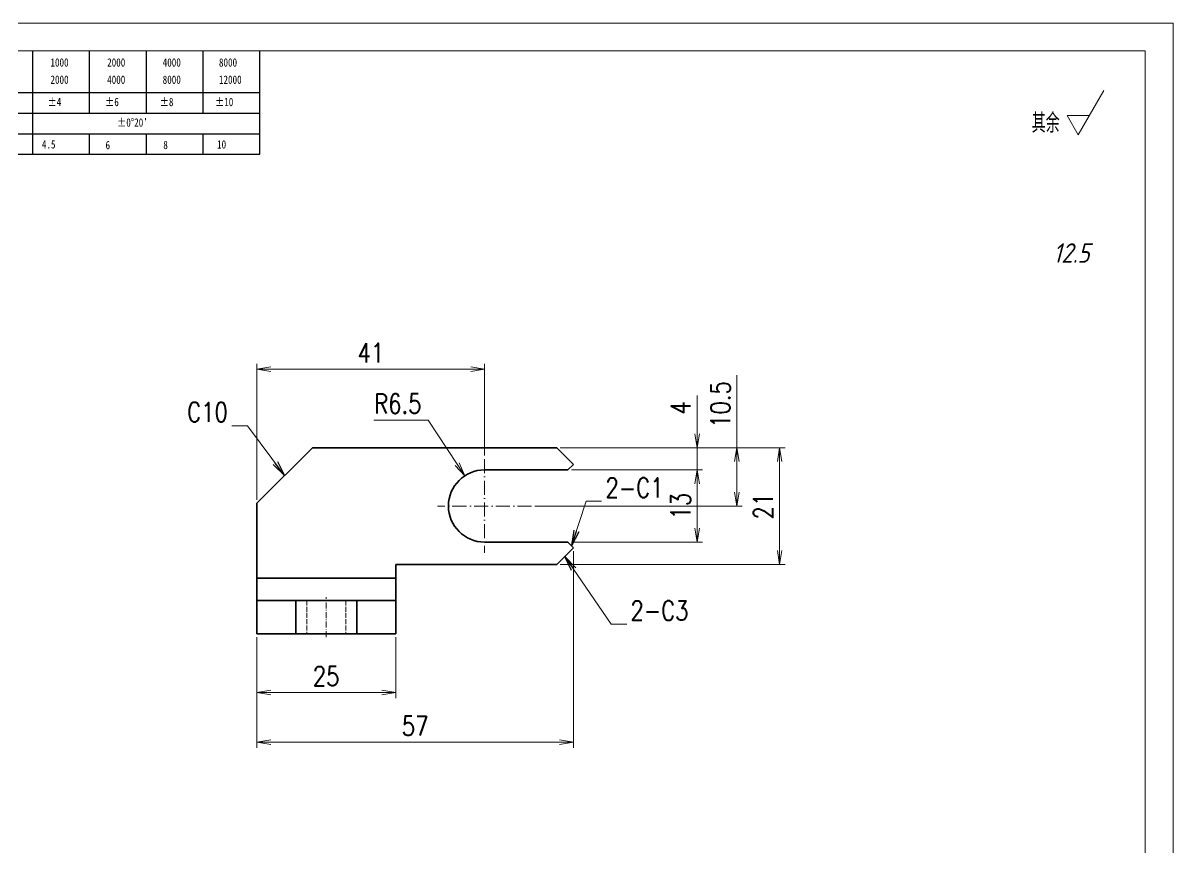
# Model space of a CAD drawing. Header units: millimetres. Extents: x -50143 to 104182, y -50696 to 54072.
# Drawn here: x -49510.9 to -49303.8, y 48829.6 to 48978.1 of the extents above; entities that cross this region are included whole.
import ezdxf
from ezdxf.enums import TextEntityAlignment as Align

# ---------------------------------------------------------------- set-up
doc = ezdxf.new("R2010")
doc.units = ezdxf.units.MM
doc.header["$LTSCALE"] = 0.5
for name, pattern in [('AM_ISO02W050x2', [3.75, 3, -0.75]), ('AM_ISO08W050x2', [9, 6, -0.75, 1.5, -0.75]), ('DASHDOT', [18.5, 12, -3, 0.5, -3]), ('DASHED', [15, 12, -3]), ('DOT2', [0.125, 0, -0.125])]:
    doc.linetypes.add(name, pattern=pattern)
for name, color, linetype, lineweight in [('DIM', 3, 'Continuous', 13), ('中心线', 2, 'AM_ISO08W050x2', 18), ('图框', 7, 'Continuous', 18), ('标注线', 3, 'Continuous', 18), ('粗实线', 7, 'Continuous', 35), ('虚线', 1, 'AM_ISO02W050x2', 18)]:
    doc.layers.add(name, color=color, linetype=linetype, lineweight=lineweight)
doc.layers.add('图\\M+19E79\\M+195B6\\M+18E9A', color=7, linetype='Continuous')
doc.layers.add('打印', color=7, linetype='Continuous', lineweight=15, plot=False)
doc.layers.add('打印-禁用', color=7, linetype='Continuous', lineweight=15, plot=False)
doc.styles.add('DIM', font='romans.shx', dxfattribs={"width": 0.8, "bigfont": 'bigfont.shx'})
doc.styles.add('国标', font='simfang.ttf', dxfattribs={"width": 0.8})
doc.styles.add('机械长仿宋', font='gbenor.shx', dxfattribs={"height": 1, "bigfont": 'gbcbig.shx'})
doc.dimstyles.new('DEH 1-1', dxfattribs={"dimtxt": 3.5, "dimasz": 2.5, "dimexe": 1, "dimexo": 0.625, "dimgap": 1.2, "dimtad": 1, "dimtoh": 1, "dimdsep": 46, "dimtxsty": 'DIM', "dimblk": 'OPEN', "dimcen": 0, "dimclrd": 8, "dimclre": 8, "dimclrt": 2, "dimazin": 2, "dimtfac": 0.5, "dimtmove": 0, "dimatfit": 3, "dimldrblk": 'OPEN', "dimfxl": 0, "dimtolj": 2, "dimlwd": 18, "dimlwe": 18, "dimarcsym": 0})
doc.dimstyles.new('DEH 1-1$0', dxfattribs={"dimtxt": 3.5, "dimasz": 2.5, "dimexe": 1, "dimexo": 0.625, "dimgap": 1.2, "dimtad": 1, "dimzin": 9, "dimdsep": 46, "dimtxsty": 'DIM', "dimblk": 'OPEN', "dimcen": 0, "dimclrd": 8, "dimclre": 8, "dimclrt": 2, "dimazin": 2, "dimtfac": 0.5, "dimtmove": 0, "dimatfit": 3, "dimldrblk": 'OPEN', "dimfxl": 0, "dimtolj": 2, "dimlwd": 18, "dimlwe": 18, "dimarcsym": 0})
doc.dimstyles.new('DEH 1-1$4', dxfattribs={"dimtxt": 3.5, "dimasz": 2.5, "dimexe": 1, "dimexo": 0.625, "dimgap": 1.2, "dimtad": 1, "dimtoh": 1, "dimdsep": 46, "dimtxsty": 'DIM', "dimblk": 'OPEN', "dimcen": 0, "dimclrd": 8, "dimclre": 8, "dimclrt": 2, "dimazin": 2, "dimtfac": 0.5, "dimtofl": 0, "dimtmove": 0, "dimatfit": 3, "dimldrblk": 'OPEN', "dimfxl": 0, "dimtolj": 2, "dimlwd": 18, "dimlwe": 18, "dimarcsym": 0})

# ---------------------------------------------------------------- blocks, each defined once
blk = doc.blocks.new('GZDEH零件A3图框V01版')
at = {"layer": '图\\M+19E79\\M+195B6\\M+18E9A', "color": 9}
for p, q in [((3072.2, -1561.98), (3072.2, -1554.46)), ((3082.42, -1561.98), (3082.42, -1554.46)), ((3092.64, -1561.98), (3092.64, -1554.46)), ((3102.86, -1561.98), (3102.86, -1554.46)), ((3113.09, -1573.08), (3113.09, -1554.46)), ((2996.09, -1561.98), (3113.09, -1561.98)), ((3072.2, -1573.08), (3072.2, -1561.98)), ((3082.42, -1565.68), (3082.42, -1561.98)), ((3092.64, -1565.68), (3092.64, -1561.98)), ((3102.86, -1565.68), (3102.86, -1561.98)), ((2996.09, -1565.68), (3113.09, -1565.68)), ((2996.09, -1569.38), (3113.09, -1569.38)), ((3082.42, -1573.08), (3082.42, -1569.48)), ((3092.64, -1573.08), (3092.64, -1569.38)), ((3102.86, -1573.08), (3102.86, -1569.38)), ((2990.09, -1573.08), (3113.09, -1573.08))]:
    blk.add_line(p, q, dxfattribs=at)
at = {"layer": '图框', "linetype": 'Continuous'}
for p, q in [((3272.49, -1554.46), (2882.49, -1554.46)), ((3272.49, -1832.96), (3272.49, -1554.46))]:
    blk.add_line(p, q, dxfattribs=at)
at = {"layer": '打印-禁用', "linetype": 'Continuous'}
for p, q in [((3277.49, -1549.46), (2857.49, -1549.46)), ((3277.49, -1846.46), (3277.49, -1549.46))]:
    blk.add_line(p, q, dxfattribs=at)
at = {"layer": '图\\M+19E79\\M+195B6\\M+18E9A', "color": 9, "style": '国标', "width": 0.8}
for s, p in [('1000', (3075.36, -1557.31)), ('2000', (3085.57, -1557.31)), ('4000', (3095.57, -1557.31)), ('8000', (3105.7, -1557.31)), ('2000', (3075.36, -1560.41)), ('4000', (3085.57, -1560.41)), ('8000', (3095.57, -1560.41)), ('12000', (3105.7, -1560.41)), ('±4', (3074.85, -1564.42)), ('±6', (3085.22, -1564.42)), ('±8', (3095.06, -1564.42)), ('±10', (3105.02, -1564.42)), ("±0%%D20'", (3087.38, -1568.12)), ('4.5', (3073.82, -1572.05)), ('6', (3085.28, -1572.19)), ('8', (3095.68, -1572.15)), ('10', (3105.36, -1572.06))]:
    blk.add_text(s, height=1.5, dxfattribs=at).set_placement(p)
blk = doc.blocks.new('DEH A3')
at = {"layer": '图框'}
blk.add_blockref('GZDEH零件A3图框V01版', (-2857.49, 1846.46), dxfattribs=at)
blk = doc.blocks.new('FINISHER_TR')
at = {"layer": '标注线'}
for p, q in [((0, 0), (4.62, 8)), ((-2.02, 3.5), (0, 0)), ((2.02, 3.5), (-2.02, 3.5))]:
    blk.add_line(p, q, dxfattribs=at)
at = {"layer": '标注线', "color": 2, "style": '机械长仿宋', "oblique": 15}
blk.add_attdef('0.0', text='', height=3.5, dxfattribs=at).set_placement((2.03, -24.04), align=Align.BOTTOM_RIGHT)
blk = doc.blocks.new('其余12.5')
at = {"layer": '标注线'}
blk.add_blockref('FINISHER_TR', (0, 0), dxfattribs=at).add_auto_attribs({'0.0': '12.5'})
at = {"layer": '标注线', "color": 7, "linetype": 'DOT2', "style": '机械长仿宋'}
blk.add_text('其余', height=3.5, dxfattribs=at).set_placement((-8.38, 0.4))
blk = doc.blocks.new('_Open')
at = {"color": 0, "linetype": 'ByBlock', "lineweight": -2}
for p, q in [((-1, 0.167), (0, 0)), ((-1, -0.167), (0, 0)), ((0, 0), (-1, 0))]:
    blk.add_line(p, q, dxfattribs=at)
blk = doc.blocks.new('*D24')
at = {"layer": 'Defpoints', "color": 0, "transparency": 16777216}
for p in [(-49411.74, 48883.66), (-49468.74, 48868.16), (-49411.74, 48848.63)]:
    blk.add_point(p, dxfattribs=at)
at = {"layer": '标注线', "color": 8, "lineweight": 18, "transparency": 16777216}
for p, q in [((-49411.74, 48883.04), (-49411.74, 48847.63)), ((-49468.74, 48867.54), (-49468.74, 48847.63)), ((-49466.24, 48848.63), (-49414.24, 48848.63))]:
    blk.add_line(p, q, dxfattribs=at)
at = {"layer": '标注线', "color": 8, "lineweight": 18, "transparency": 16777216, "xscale": 2.5, "yscale": 2.5, "zscale": 2.5, "rotation": 180}
blk.add_blockref('_Open', (-49468.74, 48848.63), dxfattribs=at)
at = {"layer": '标注线', "color": 8, "lineweight": 18, "transparency": 16777216, "xscale": 2.5, "yscale": 2.5, "zscale": 2.5}
blk.add_blockref('_Open', (-49411.74, 48848.63), dxfattribs=at)
at = {"layer": '标注线', "color": 2, "transparency": 16777216, "insert": (-49440.24, 48851.58), "char_height": 3.5, "attachment_point": 5, "style": 'DIM'}
blk.add_mtext('\\A2;57', dxfattribs=at)
blk = doc.blocks.new('*D25')
at = {"layer": 'Defpoints', "color": 0, "transparency": 16777216}
for p in [(-49468.74, 48868.16), (-49443.74, 48868.16), (-49468.74, 48857.58)]:
    blk.add_point(p, dxfattribs=at)
at = {"layer": '标注线', "color": 8, "lineweight": 18, "transparency": 16777216}
for p, q in [((-49468.74, 48867.54), (-49468.74, 48856.58)), ((-49443.74, 48867.54), (-49443.74, 48856.58)), ((-49446.24, 48857.58), (-49466.24, 48857.58))]:
    blk.add_line(p, q, dxfattribs=at)
at = {"layer": '标注线', "color": 8, "lineweight": 18, "transparency": 16777216, "xscale": 2.5, "yscale": 2.5, "zscale": 2.5, "rotation": 180}
blk.add_blockref('_Open', (-49468.74, 48857.58), dxfattribs=at)
at = {"layer": '标注线', "color": 8, "lineweight": 18, "transparency": 16777216, "xscale": 2.5, "yscale": 2.5, "zscale": 2.5}
blk.add_blockref('_Open', (-49443.74, 48857.58), dxfattribs=at)
at = {"layer": '标注线', "color": 2, "transparency": 16777216, "insert": (-49456.24, 48860.53), "char_height": 3.5, "attachment_point": 5, "style": 'DIM'}
blk.add_mtext('\\A2;25', dxfattribs=at)
blk = doc.blocks.new('*D26')
at = {"layer": 'Defpoints', "color": 0, "transparency": 16777216}
for p in [(-49414.74, 48901.66), (-49374.61, 48901.66), (-49414.74, 48880.66)]:
    blk.add_point(p, dxfattribs=at)
at = {"layer": '标注线', "color": 8, "lineweight": 18, "transparency": 16777216}
for p, q in [((-49414.12, 48901.66), (-49373.61, 48901.66)), ((-49374.61, 48883.16), (-49374.61, 48899.16)), ((-49414.12, 48880.66), (-49373.61, 48880.66))]:
    blk.add_line(p, q, dxfattribs=at)
at = {"layer": '标注线', "color": 8, "lineweight": 18, "transparency": 16777216, "xscale": 2.5, "yscale": 2.5, "zscale": 2.5}
for p, rotation in [((-49374.61, 48901.66), 90), ((-49374.61, 48880.66), 270)]:
    blk.add_blockref('_Open', p, dxfattribs=dict(at, rotation=rotation))
at = {"layer": '标注线', "color": 2, "transparency": 16777216, "insert": (-49377.56, 48891.16), "char_height": 3.5, "attachment_point": 5, "rotation": 90, "style": 'DIM'}
blk.add_mtext('\\A2;21', dxfattribs=at)
blk = doc.blocks.new('*D27')
at = {"layer": 'Defpoints', "color": 0, "transparency": 16777216}
for p in [(-49468.74, 48915.77), (-49427.74, 48899.61), (-49468.74, 48891.66)]:
    blk.add_point(p, dxfattribs=at)
at = {"layer": '标注线', "color": 8, "lineweight": 18, "transparency": 16777216}
for p, q in [((-49468.74, 48892.29), (-49468.74, 48916.77)), ((-49430.24, 48915.77), (-49466.24, 48915.77)), ((-49427.74, 48900.24), (-49427.74, 48916.77))]:
    blk.add_line(p, q, dxfattribs=at)
at = {"layer": '标注线', "color": 8, "lineweight": 18, "transparency": 16777216, "xscale": 2.5, "yscale": 2.5, "zscale": 2.5, "rotation": 180}
blk.add_blockref('_Open', (-49468.74, 48915.77), dxfattribs=at)
at = {"layer": '标注线', "color": 8, "lineweight": 18, "transparency": 16777216, "xscale": 2.5, "yscale": 2.5, "zscale": 2.5}
blk.add_blockref('_Open', (-49427.74, 48915.77), dxfattribs=at)
at = {"layer": '标注线', "color": 2, "transparency": 16777216, "insert": (-49448.24, 48918.72), "char_height": 3.5, "attachment_point": 5, "style": 'DIM'}
blk.add_mtext('\\A2;41', dxfattribs=at)
blk = doc.blocks.new('*D28')
at = {"layer": 'Defpoints', "color": 0, "transparency": 16777216}
for p in [(-49414.74, 48901.66), (-49382.33, 48901.66), (-49419.29, 48891.16)]:
    blk.add_point(p, dxfattribs=at)
at = {"layer": '标注线', "color": 8, "lineweight": 18, "transparency": 16777216}
for p, q in [((-49382.33, 48901.66), (-49382.33, 48914.69)), ((-49414.12, 48901.66), (-49381.33, 48901.66)), ((-49382.33, 48893.66), (-49382.33, 48899.16)), ((-49418.67, 48891.16), (-49381.33, 48891.16))]:
    blk.add_line(p, q, dxfattribs=at)
at = {"layer": '标注线', "color": 8, "lineweight": 18, "transparency": 16777216, "xscale": 2.5, "yscale": 2.5, "zscale": 2.5}
for p, rotation in [((-49382.33, 48901.66), 90), ((-49382.33, 48891.16), 270)]:
    blk.add_blockref('_Open', p, dxfattribs=dict(at, rotation=rotation))
at = {"layer": '标注线', "color": 2, "transparency": 16777216, "insert": (-49385.28, 48909.43), "char_height": 3.5, "attachment_point": 5, "rotation": 90, "style": 'DIM'}
blk.add_mtext('\\A2;10.5', dxfattribs=at)
blk = doc.blocks.new('*D29')
at = {"layer": 'Defpoints', "color": 0, "transparency": 16777216}
for p in [(-49431.32, 48896.59), (-49427.74, 48891.16)]:
    blk.add_point(p, dxfattribs=at)
at = {"layer": '标注线', "color": 8, "lineweight": 18, "transparency": 16777216}
for p, q in [((-49447.66, 48906.64), (-49437.93, 48906.64)), ((-49437.93, 48906.64), (-49432.69, 48898.68))]:
    blk.add_line(p, q, dxfattribs=at)
at = {"layer": '标注线', "color": 8, "lineweight": 18, "transparency": 16777216, "xscale": 2.5, "yscale": 2.5, "zscale": 2.5, "rotation": 303.3429020074144}
blk.add_blockref('_Open', (-49431.32, 48896.59), dxfattribs=at)
at = {"layer": '标注线', "color": 2, "transparency": 16777216, "insert": (-49443.39, 48909.59), "char_height": 3.5, "attachment_point": 5, "style": 'DIM'}
blk.add_mtext('\\A2;R6.5', dxfattribs=at)
blk = doc.blocks.new('*D30')
at = {"layer": 'Defpoints', "color": 0, "transparency": 16777216}
for p in [(-49412.74, 48897.66), (-49412.74, 48884.66), (-49389.49, 48884.66)]:
    blk.add_point(p, dxfattribs=at)
at = {"layer": '标注线', "color": 8, "lineweight": 18, "transparency": 16777216}
for p, q in [((-49412.12, 48897.66), (-49388.49, 48897.66)), ((-49389.49, 48895.16), (-49389.49, 48887.16)), ((-49412.12, 48884.66), (-49388.49, 48884.66))]:
    blk.add_line(p, q, dxfattribs=at)
at = {"layer": '标注线', "color": 8, "lineweight": 18, "transparency": 16777216, "xscale": 2.5, "yscale": 2.5, "zscale": 2.5}
for p, rotation in [((-49389.49, 48897.66), 90), ((-49389.49, 48884.66), 270)]:
    blk.add_blockref('_Open', p, dxfattribs=dict(at, rotation=rotation))
at = {"layer": '标注线', "color": 2, "transparency": 16777216, "insert": (-49392.44, 48891.16), "char_height": 3.5, "attachment_point": 5, "rotation": 90, "style": 'DIM'}
blk.add_mtext('\\A2;13', dxfattribs=at)
blk = doc.blocks.new('*D31')
at = {"layer": 'Defpoints', "color": 0, "transparency": 16777216}
for p in [(-49414.74, 48901.66), (-49389.49, 48901.66), (-49412.74, 48897.66)]:
    blk.add_point(p, dxfattribs=at)
at = {"layer": '标注线', "color": 8, "lineweight": 18, "transparency": 16777216}
for p, q in [((-49389.49, 48904.16), (-49389.49, 48911.06)), ((-49414.12, 48901.66), (-49388.49, 48901.66)), ((-49389.49, 48897.66), (-49389.49, 48901.66)), ((-49412.12, 48897.66), (-49388.49, 48897.66)), ((-49389.49, 48895.16), (-49389.49, 48892.66))]:
    blk.add_line(p, q, dxfattribs=at)
at = {"layer": '标注线', "color": 8, "lineweight": 18, "transparency": 16777216, "xscale": 2.5, "yscale": 2.5, "zscale": 2.5}
for p, rotation in [((-49389.49, 48901.66), 270), ((-49389.49, 48897.66), 90)]:
    blk.add_blockref('_Open', p, dxfattribs=dict(at, rotation=rotation))
at = {"layer": '标注线', "color": 2, "transparency": 16777216, "insert": (-49392.44, 48908.86), "char_height": 3.5, "attachment_point": 5, "rotation": 90, "style": 'DIM'}
blk.add_mtext('\\A2;4', dxfattribs=at)

msp = doc.modelspace()

# ---------------------------------------------------------------- linework, layer by layer
at = {"layer": '中心线', "linetype": 'DASHDOT', "ltscale": 0.422501}
msp.add_line((-49427.743, 48899.61), (-49427.743, 48882.71), dxfattribs=at)
at = {"layer": '中心线', "linetype": 'DASHDOT', "ltscale": 0.422498}
msp.add_line((-49419.293, 48891.16), (-49436.193, 48891.16), dxfattribs=at)
at = {"layer": '中心线', "linetype": 'DASHDOT', "ltscale": 0.179999}
msp.add_line((-49456.243, 48867.56), (-49456.243, 48874.76), dxfattribs=at)
at = {"layer": '打印'}
msp.add_lwpolyline([(-49723.782, 48978.103), (-49303.782, 48978.103), (-49303.782, 48681.103), (-49723.782, 48681.103)], close=True, dxfattribs=at)
at = {"layer": '粗实线', "ltscale": 0.353553}
msp.add_line((-49468.743, 48891.66), (-49458.743, 48901.66), dxfattribs=at)
at = {"layer": '粗实线'}
for p, q in [((-49414.743, 48901.66), (-49458.743, 48901.66)), ((-49414.743, 48880.66), (-49443.743, 48880.66)), ((-49443.743, 48878.16), (-49468.743, 48878.16))]:
    msp.add_line(p, q, dxfattribs=at)
at = {"layer": '粗实线', "ltscale": 0.106066}
for p, q in [((-49414.743, 48901.66), (-49411.743, 48898.66)), ((-49411.743, 48883.66), (-49414.743, 48880.66))]:
    msp.add_line(p, q, dxfattribs=at)
at = {"layer": '粗实线', "ltscale": 0.035355}
for p, q in [((-49411.743, 48898.66), (-49412.743, 48897.66)), ((-49412.743, 48884.66), (-49411.743, 48883.66))]:
    msp.add_line(p, q, dxfattribs=at)
at = {"layer": '粗实线', "ltscale": 0.375}
for p, q in [((-49427.743, 48897.66), (-49412.743, 48897.66)), ((-49412.743, 48884.66), (-49427.743, 48884.66))]:
    msp.add_line(p, q, dxfattribs=at)
at = {"layer": '粗实线', "ltscale": 0.3375}
msp.add_line((-49468.743, 48878.16), (-49468.743, 48891.66), dxfattribs=at)
at = {"layer": '粗实线', "ltscale": 0.0625}
msp.add_line((-49443.743, 48878.16), (-49443.743, 48880.66), dxfattribs=at)
at = {"layer": '粗实线', "ltscale": 0.1}
for p, q in [((-49468.743, 48878.16), (-49468.743, 48874.16)), ((-49443.743, 48878.16), (-49443.743, 48874.16))]:
    msp.add_line(p, q, dxfattribs=at)
at = {"layer": '粗实线', "ltscale": 0.175}
for p, q in [((-49461.743, 48874.16), (-49468.743, 48874.16)), ((-49443.743, 48874.16), (-49450.743, 48874.16)), ((-49468.743, 48868.16), (-49461.743, 48868.16)), ((-49443.743, 48868.16), (-49450.743, 48868.16))]:
    msp.add_line(p, q, dxfattribs=at)
at = {"layer": '粗实线', "ltscale": 0.15}
for p, q in [((-49468.743, 48874.16), (-49468.743, 48868.16)), ((-49461.743, 48874.16), (-49461.743, 48868.16)), ((-49450.743, 48868.16), (-49450.743, 48874.16)), ((-49443.743, 48868.16), (-49443.743, 48874.16))]:
    msp.add_line(p, q, dxfattribs=at)
at = {"layer": '粗实线', "ltscale": 0.275}
for p, q in [((-49450.743, 48874.16), (-49461.743, 48874.16)), ((-49461.743, 48868.16), (-49450.743, 48868.16))]:
    msp.add_line(p, q, dxfattribs=at)
at = {"layer": '粗实线'}
msp.add_arc((-49427.743, 48891.16), 6.5, 90, 270, dxfattribs=at)
at = {"layer": '虚线', "linetype": 'DASHED'}
msp.add_line((-49443.743, 48878.16), (-49468.743, 48878.16), dxfattribs=at)
at = {"layer": '虚线', "linetype": 'DASHED', "ltscale": 0.15}
for p, q in [((-49459.743, 48874.16), (-49459.743, 48868.16)), ((-49452.743, 48874.16), (-49452.743, 48868.16))]:
    msp.add_line(p, q, dxfattribs=at)

# ---------------------------------------------------------------- block references
at = {"layer": '图框'}
msp.add_blockref('DEH A3', (-49723.782, 48681.103), dxfattribs=at)
at = {"layer": '标注线'}
msp.add_blockref('其余12.5', (-49320.839, 48957.946), dxfattribs=at)

# ---------------------------------------------------------------- texts
at = {"layer": 'DIM', "color": 2, "char_height": 3.5, "style": 'DIM'}
for s, insert, attachment_point in [('\\A2;C10', (-49473.946, 48906.317), 9), ('\\A2;{\\Fromans,bigfont|c134;2-}C1', (-49405.962, 48892.715), 7), ('\\A2;{\\Fromans,bigfont|c134;2-}C3', (-49401.45, 48870.595), 7)]:
    msp.add_mtext(s, dxfattribs=dict(at, insert=insert, attachment_point=attachment_point))

# ---------------------------------------------------------------- dimensions: what is measured, and where the dimension line sits
at = {"layer": '标注线'}
for base, p1, p2, picture, middle in [((-49468.743, 48915.765), (-49427.743, 48899.61), (-49468.743, 48891.66), '*D27', (-49448.243, 48918.715)), ((-49411.743, 48848.625), (-49468.743, 48868.16), (-49411.743, 48883.66), '*D24', (-49440.243, 48851.575)), ((-49468.743, 48857.58), (-49443.743, 48868.16), (-49468.743, 48868.16), '*D25', (-49456.243, 48860.53))]:
    dim = msp.add_linear_dim(base=base, p1=p1, p2=p2, dimstyle='DEH 1-1$0', dxfattribs=at)
    dim.commit()
    dim.dimension.update_dxf_attribs({"geometry": picture, "text_midpoint": middle})
for base, p1, p2, picture, middle in [((-49382.332, 48901.66), (-49419.293, 48891.16), (-49414.743, 48901.66), '*D28', (-49385.282, 48909.427)), ((-49389.487, 48901.66), (-49412.743, 48897.66), (-49414.743, 48901.66), '*D31', (-49392.437, 48908.86)), ((-49374.607, 48901.66), (-49414.743, 48880.66), (-49414.743, 48901.66), '*D26', (-49377.557, 48891.16)), ((-49389.487, 48884.66), (-49412.743, 48897.66), (-49412.743, 48884.66), '*D30', (-49392.437, 48891.16))]:
    dim = msp.add_linear_dim(base=base, p1=p1, p2=p2, angle=90, dimstyle='DEH 1-1$0', dxfattribs=at)
    dim.commit()
    dim.dimension.update_dxf_attribs({"geometry": picture, "text_midpoint": middle})
dim = msp.add_radius_dim(center=(-49427.743, 48891.16), mpoint=(-49431.316, 48896.59), dimstyle='DEH 1-1$4', dxfattribs=at)
dim.commit()
dim.dimension.update_dxf_attribs({"geometry": '*D29', "text_midpoint": (-49443.393, 48906.638), "dimtype": 164})

# ---------------------------------------------------------------- leaders
at = {"layer": 'DIM'}
for points in [[(-49463.76, 48896.643), (-49470.447, 48905.617), (-49473.247, 48905.617)], [(-49412.074, 48883.992), (-49409.462, 48892.015), (-49406.662, 48892.015)], [(-49413.302, 48882.101), (-49404.95, 48869.895), (-49402.15, 48869.895)]]:
    msp.add_leader(points, dimstyle='DEH 1-1', override={"dimasz": 2.8, "dimexe": 0.69965, "dimexo": 0.69965, "dimgap": 0.69965}, dxfattribs=at)

doc.saveas('drawing.dxf')
